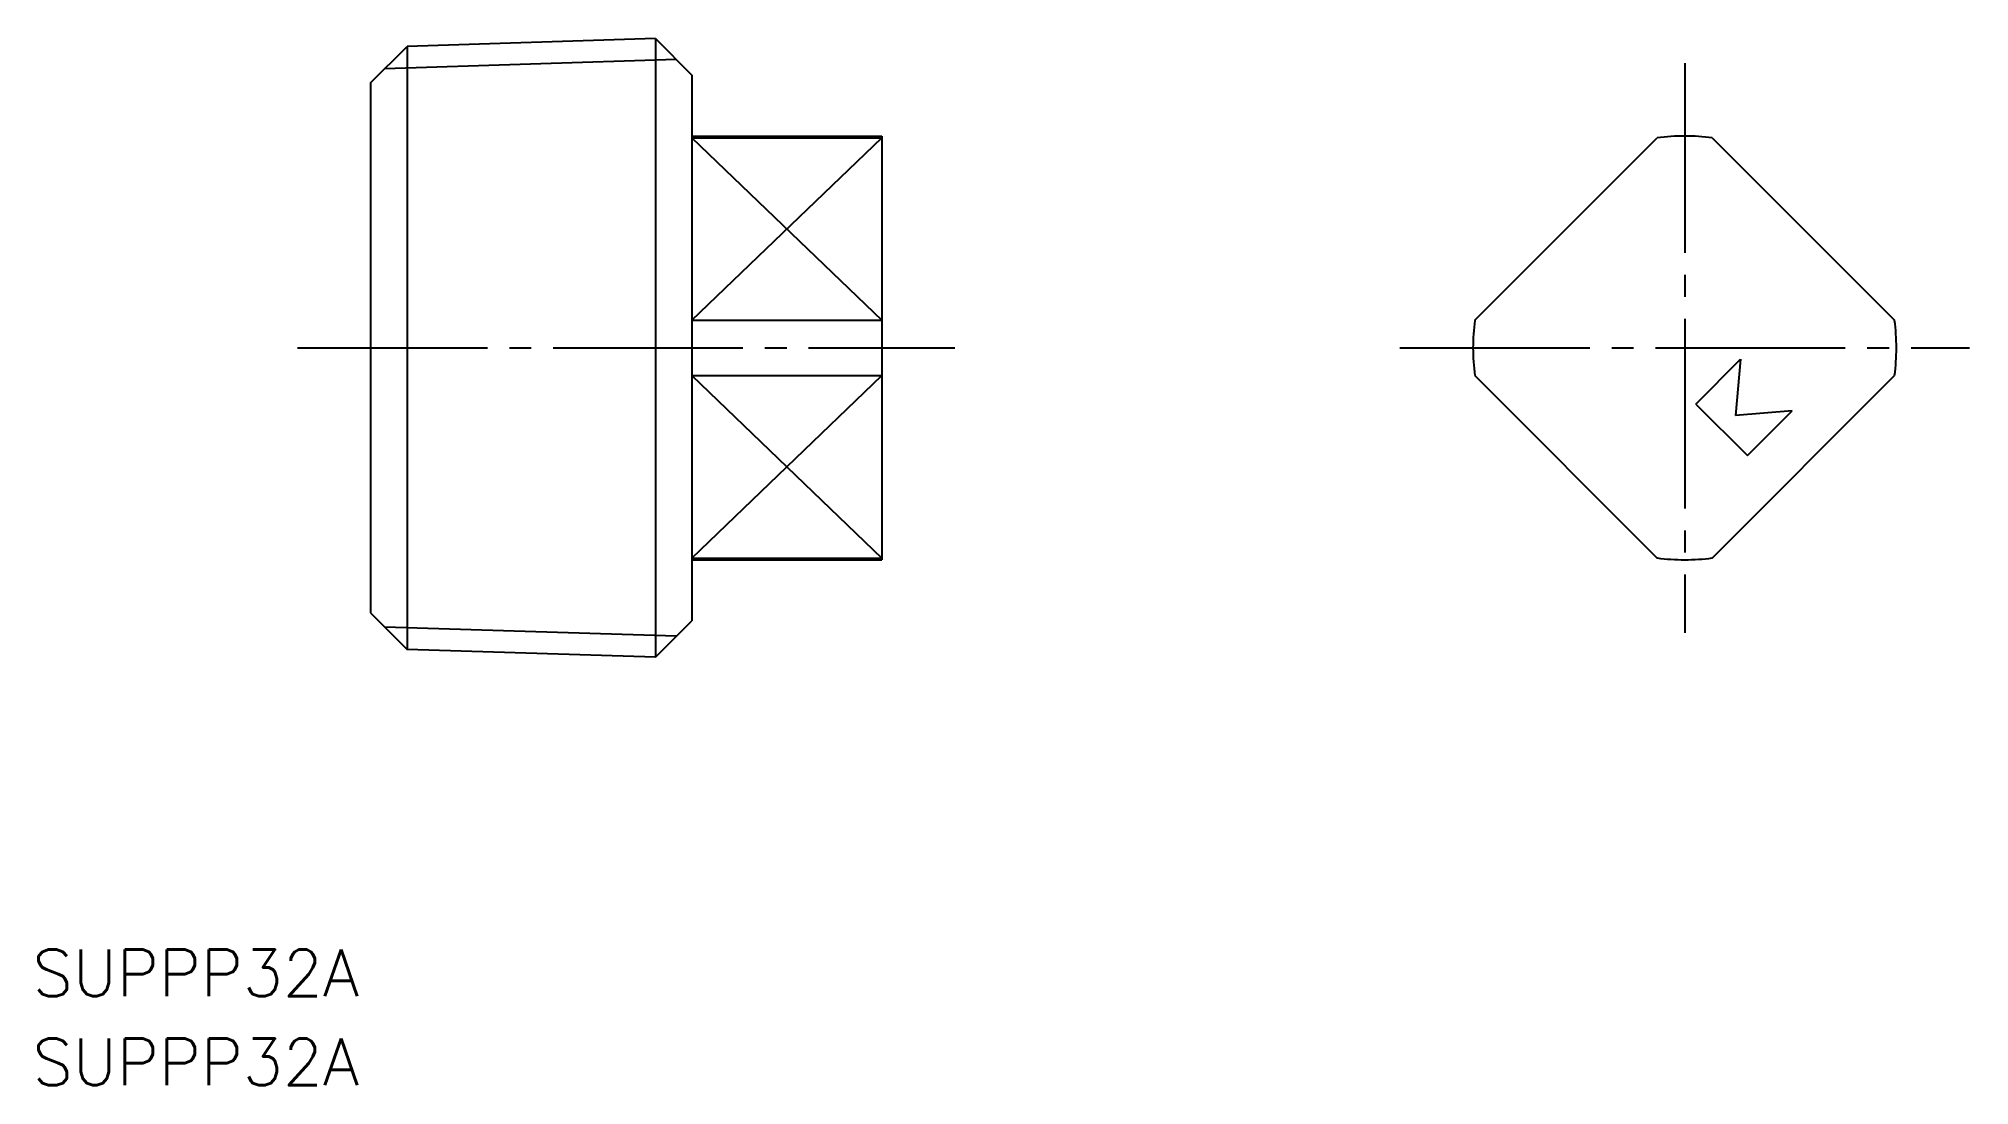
# Model space of a CAD drawing. Extents: x 47 to 179, y 151 to 223.
import ezdxf

# ---------------------------------------------------------------- set-up
doc = ezdxf.new("R2010")
doc.units = 0
doc.linetypes.add('CENTER', pattern=[17.5, 13, -1.5, 1.5, -1.5])
doc.layers.get('0').update_dxf_attribs({"linetype": 'CONTINUOUS'})
doc.layers.add('CENTER', color=1, linetype='CENTER')
doc.styles.get("Standard").update_dxf_attribs({"font": 'txt.shx', "bigfont": '@extfont2.shx'})

msp = doc.modelspace()

# ---------------------------------------------------------------- linework, layer by layer
at = {"color": 7, "linetype": 'CONTINUOUS'}
for p, q in [((89.38, 222.53), (72.38, 222)), ((89.38, 222.53), (91.88, 220.03)), ((69.88, 219.5), (72.38, 222)), ((91.88, 220.03), (91.88, 182.69)), ((69.88, 219.5), (69.88, 183.22)), ((91.88, 215.86), (104.88, 215.86)), ((91.88, 215.74), (104.88, 215.74)), ((104.88, 215.86), (104.88, 186.86)), ((145.5, 203.25), (157.99, 215.74)), ((161.76, 215.74), (174.25, 203.25)), ((91.88, 203.25), (104.88, 203.25)), ((160.64, 197.52), (163.71, 200.6)), ((163.71, 200.6), (163.37, 196.73)), ((91.88, 199.47), (104.88, 199.47)), ((145.5, 199.47), (157.99, 186.98)), ((161.76, 186.98), (174.25, 199.47)), ((160.64, 197.52), (164.17, 193.99)), ((167.25, 197.06), (163.37, 196.73)), ((164.17, 193.99), (167.25, 197.06)), ((91.88, 186.98), (104.88, 186.98)), ((91.88, 186.86), (104.88, 186.86)), ((69.88, 183.22), (72.38, 180.72)), ((89.38, 180.19), (91.88, 182.69)), ((89.38, 180.19), (72.38, 180.72))]:
    msp.add_line(p, q, dxfattribs=at)
at = {"color": 3, "linetype": 'CONTINUOUS'}
for p, q in [((89.38, 222.53), (89.38, 180.19)), ((90.81, 221.09), (70.85, 220.47)), ((72.38, 222), (72.38, 180.72)), ((91.88, 203.25), (104.88, 215.74)), ((91.88, 215.74), (104.88, 203.25)), ((91.88, 199.47), (104.88, 186.98)), ((91.88, 186.98), (104.88, 199.47)), ((90.81, 181.63), (70.85, 182.25))]:
    msp.add_line(p, q, dxfattribs=at)
at = {"color": 7, "linetype": 'CONTINUOUS'}
for start, end in [(82.5235, 97.4765), (172.5235, 187.4765), (352.5235, 7.4765), (262.5235, 277.4765)]:
    msp.add_arc((159.88, 201.36), 14.5, start, end, dxfattribs=at)
at = {"layer": 'CENTER', "color": 1, "linetype": 'CENTER'}
for p, q in [((159.88, 220.86), (159.88, 181.86)), ((64.88, 201.36), (109.88, 201.36)), ((140.38, 201.36), (179.38, 201.36))]:
    msp.add_line(p, q, dxfattribs=at)

# ---------------------------------------------------------------- texts
at = {"color": 7, "linetype": 'CONTINUOUS'}
for p in [(46.73, 156.98), (46.73, 150.89)]:
    msp.add_text('SUPPP32A', height=3.2, dxfattribs=at).set_placement(p)

doc.saveas('drawing.dxf')
